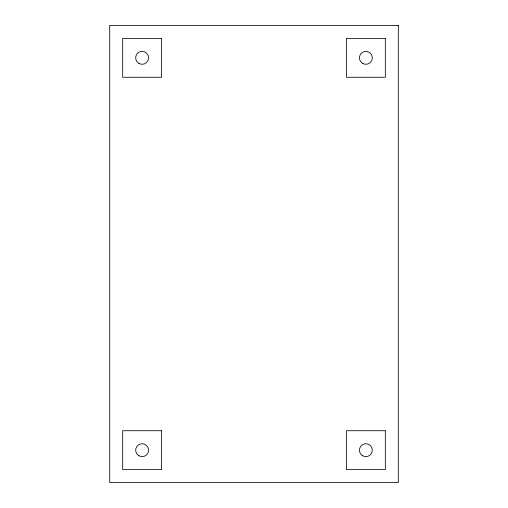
<?xml version="1.0" encoding="UTF-8"?>
<svg xmlns="http://www.w3.org/2000/svg" width="508" height="508" viewBox="0 0 508 508"><rect width="100%" height="100%" fill="white"/><g stroke="black" fill="none" stroke-linecap="round" stroke-linejoin="round"><path stroke-width="0.76" d="M398.291 25.4L109.709 25.4L109.709 482.6L398.291 482.6L398.291 25.4M161.588 38.373L122.676 38.373L122.676 77.279L161.588 77.279L161.588 38.373M385.324 38.373L346.412 38.373L346.412 77.279L385.324 77.279L385.324 38.373M161.588 430.72L122.676 430.72L122.676 469.627L161.588 469.627L161.588 430.72M385.324 430.72L346.412 430.72L346.412 469.627L385.324 469.627L385.324 430.72M138.887 455.79A6.483 6.483 0 0 0 148.615 450.177A6.483 6.483 0 0 0 138.887 444.557A6.483 6.483 0 0 0 138.887 455.79M362.623 455.79A6.483 6.483 0 0 0 372.351 450.177A6.483 6.483 0 0 0 362.623 444.557A6.483 6.483 0 0 0 362.623 455.79M138.887 63.443A6.483 6.483 0 0 0 148.615 57.823A6.483 6.483 0 0 0 138.887 52.21A6.483 6.483 0 0 0 138.887 63.443M362.623 63.443A6.483 6.483 0 0 0 372.351 57.823A6.483 6.483 0 0 0 362.623 52.21A6.483 6.483 0 0 0 362.623 63.443"/></g></svg>
